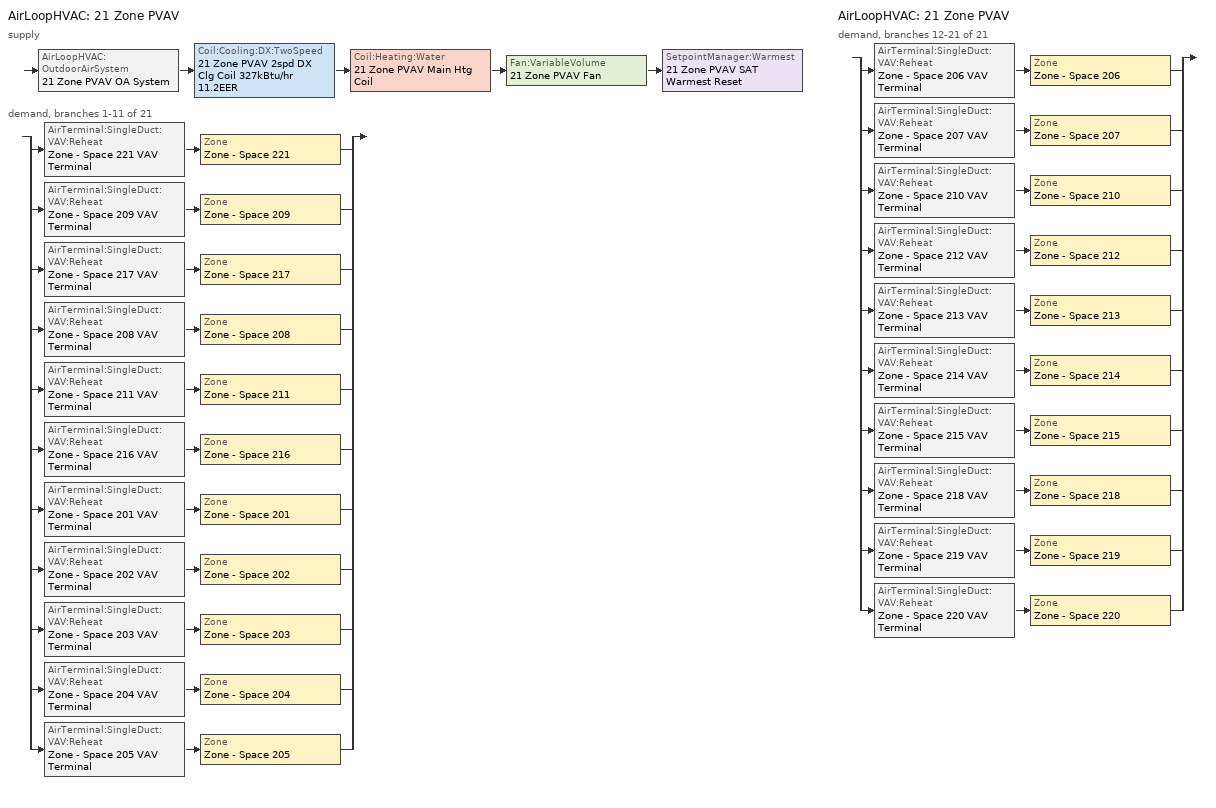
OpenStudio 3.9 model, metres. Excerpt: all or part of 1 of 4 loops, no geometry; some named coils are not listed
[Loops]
AirLoopHVAC '21 Zone PVAV'
 supply: AirLoopHVAC:OutdoorAirSystem '21 Zone PVAV OA System' > Coil:Cooling:DX:TwoSpeed '21 Zone PVAV 2spd DX Clg Coil 327kBtu/hr 11.2EER' > Coil:Heating:Water '21 Zone PVAV Main Htg Coil' > Fan:VariableVolume '21 Zone PVAV Fan' > SetpointManager:Warmest '21 Zone PVAV SAT Warmest Reset'
 demand, branches 1-11 of 21: split
  | AirTerminal:SingleDuct:VAV:Reheat 'Zone - Space 221 VAV Terminal' > Zone 'Zone - Space 221'
  | AirTerminal:SingleDuct:VAV:Reheat 'Zone - Space 209 VAV Terminal' > Zone 'Zone - Space 209'
  | AirTerminal:SingleDuct:VAV:Reheat 'Zone - Space 217 VAV Terminal' > Zone 'Zone - Space 217'
  | AirTerminal:SingleDuct:VAV:Reheat 'Zone - Space 208 VAV Terminal' > Zone 'Zone - Space 208'
  | AirTerminal:SingleDuct:VAV:Reheat 'Zone - Space 211 VAV Terminal' > Zone 'Zone - Space 211'
  | AirTerminal:SingleDuct:VAV:Reheat 'Zone - Space 216 VAV Terminal' > Zone 'Zone - Space 216'
  | AirTerminal:SingleDuct:VAV:Reheat 'Zone - Space 201 VAV Terminal' > Zone 'Zone - Space 201'
  | AirTerminal:SingleDuct:VAV:Reheat 'Zone - Space 202 VAV Terminal' > Zone 'Zone - Space 202'
  | AirTerminal:SingleDuct:VAV:Reheat 'Zone - Space 203 VAV Terminal' > Zone 'Zone - Space 203'
  | AirTerminal:SingleDuct:VAV:Reheat 'Zone - Space 204 VAV Terminal' > Zone 'Zone - Space 204'
  | AirTerminal:SingleDuct:VAV:Reheat 'Zone - Space 205 VAV Terminal' > Zone 'Zone - Space 205'
AirLoopHVAC '21 Zone PVAV'
 demand, branches 12-21 of 21: split
  | AirTerminal:SingleDuct:VAV:Reheat 'Zone - Space 206 VAV Terminal' > Zone 'Zone - Space 206'
  | AirTerminal:SingleDuct:VAV:Reheat 'Zone - Space 207 VAV Terminal' > Zone 'Zone - Space 207'
  | AirTerminal:SingleDuct:VAV:Reheat 'Zone - Space 210 VAV Terminal' > Zone 'Zone - Space 210'
  | AirTerminal:SingleDuct:VAV:Reheat 'Zone - Space 212 VAV Terminal' > Zone 'Zone - Space 212'
  | AirTerminal:SingleDuct:VAV:Reheat 'Zone - Space 213 VAV Terminal' > Zone 'Zone - Space 213'
  | AirTerminal:SingleDuct:VAV:Reheat 'Zone - Space 214 VAV Terminal' > Zone 'Zone - Space 214'
  | AirTerminal:SingleDuct:VAV:Reheat 'Zone - Space 215 VAV Terminal' > Zone 'Zone - Space 215'
  | AirTerminal:SingleDuct:VAV:Reheat 'Zone - Space 218 VAV Terminal' > Zone 'Zone - Space 218'
  | AirTerminal:SingleDuct:VAV:Reheat 'Zone - Space 219 VAV Terminal' > Zone 'Zone - Space 219'
  | AirTerminal:SingleDuct:VAV:Reheat 'Zone - Space 220 VAV Terminal' > Zone 'Zone - Space 220'
[Sizing:Zone] Zone Cooling Design Supply Air Temperature Input Method=SupplyAirTemperature; Zone Cooling Design Supply Air Temperature {C}=12.7778; Zone Cooling Design Supply Air Temperature Difference {deltaC}=11.11; Zone Heating Design Supply Air Temperature Input Method=SupplyAirTemperature; Zone Heating Design Supply Air Temperature {C}=50; Zone Heating Design Supply Air Temperature Difference {deltaC}=11.11; Zone Cooling Design Supply Air Humidity Ratio {kg-H2O/kg-air}=0.0085; Zone Heating Design Supply Air Humidity Ratio {kg-H2O/kg-air}=0.008; Cooling Design Air Flow Method=DesignDay; Heating Design Air Flow Method=DesignDay; Dedicated Outdoor Air System Control Strategy=NeutralSupplyAir; Zone Load Sizing Method=Sensible Load Only No Latent Load; Zone Latent Cooling Design Supply Air Humidity Ratio Input Method=HumidityRatioDifference; Zone Cooling Design Supply Air Humidity Ratio Difference {kgWater/kgDryAir}=0.005; Zone Latent Heating Design Supply Air Humidity Ratio Input Method=HumidityRatioDifference; Zone Humidification Design Supply Air Humidity Ratio Difference {kgWater/kgDryAir}=0.005; Sizing Option=Coincident
Name | Account for Dedicated Outdoor Air System | Dedicated Outdoor Air Low Setpoint Temperature for Design {C} | Dedicated Outdoor Air High Setpoint Temperature for Design {C}
Zone - Space 201; Zone - Space 202; Zone - Space 203; Zone - Space 204; Zone - Space 205; Zone - Space 206; Zone - Space 207; Zone - Space 208; Zone - Space 212; Zone - Space 215; Zone - Space 216; Zone - Space 217; Zone - Space 218; Zone - Space 219; Zone - Space 220; Zone - Space 221 | Yes | 15.5556 | 21.1111
Zone - Space 209; Zone - Space 210; Zone - Space 211; Zone - Space 213; Zone - Space 214 | No | autosize | autosize
[Zone equipment]
Zone - Space 201: Zone - Space 201 VAV Terminal
Zone - Space 202: Zone - Space 202 VAV Terminal
Zone - Space 203: Zone - Space 203 VAV Terminal
Zone - Space 204: Zone - Space 204 VAV Terminal
Zone - Space 205: Zone - Space 205 VAV Terminal
Zone - Space 206: Zone - Space 206 VAV Terminal
Zone - Space 207: Zone - Space 207 VAV Terminal
Zone - Space 208: Zone - Space 208 VAV Terminal
Zone - Space 209: Zone - Space 209 VAV Terminal
Zone - Space 210: Zone - Space 210 VAV Terminal
Zone - Space 211: Zone - Space 211 VAV Terminal
Zone - Space 212: Zone - Space 212 VAV Terminal
Zone - Space 213: Zone - Space 213 VAV Terminal
Zone - Space 214: Zone - Space 214 VAV Terminal
Zone - Space 215: Zone - Space 215 VAV Terminal
Zone - Space 216: Zone - Space 216 VAV Terminal
Zone - Space 217: Zone - Space 217 VAV Terminal
Zone - Space 218: Zone - Space 218 VAV Terminal
Zone - Space 219: Zone - Space 219 VAV Terminal
Zone - Space 220: Zone - Space 220 VAV Terminal
Zone - Space 221: Zone - Space 221 VAV Terminal
[AirLoopHVAC]
21 Zone PVAV: Availability Schedule=21 Zone PVAV Occ Sch 1; Design Supply Air Flow Rate {m3/s}=autosize; Design Return Air Flow Fraction of Supply Air Flow=1
[Sizing:System]
21 Zone PVAV: Type of Load to Size On=Sensible; Design Outdoor Air Flow Rate {m3/s}=Autosize; Central Heating Maximum System Air Flow Ratio=0.3; Preheat Design Temperature {C}=7.22222; Preheat Design Humidity Ratio {kg-H2O/kg-Air}=0.008; Precool Design Temperature {C}=12.7778; Precool Design Humidity Ratio {kg-H2O/kg-Air}=0.008; Central Cooling Design Supply Air Temperature {C}=12.7778; Central Heating Design Supply Air Temperature {C}=12.7778; Sizing Option=Coincident; 100% Outdoor Air in Cooling=No; 100% Outdoor Air in Heating=No; Central Cooling Design Supply Air Humidity Ratio {kg-H2O/kg-Air}=0.0085; Central Heating Design Supply Air Humidity Ratio {kg-H2O/kg-Air}=0.008; Cooling Design Air Flow Method=DesignDay; Heating Design Air Flow Method=DesignDay; System Outdoor Air Method=ZoneSum; Zone Maximum Outdoor Air Fraction=1; Cooling Supply Air Flow Rate Per Floor Area {m3/s-m2}=0.00996765; Cooling Fraction of Autosized Cooling Supply Air Flow Rate=1; Cooling Supply Air Flow Rate Per Unit Cooling Capacity {m3/s-W}=3.94755e-05; Heating Supply Air Flow Rate Per Floor Area {m3/s-m2}=0.00996765; Heating Fraction of Autosized Heating Supply Air Flow Rate=1; Heating Fraction of Autosized Cooling Supply Air Flow Rate=1; Heating Supply Air Flow Rate Per Unit Heating Capacity {m3/s-W}=3.15882e-05; Cooling Design Capacity Method=CoolingDesignCapacity; Cooling Design Capacity {W}=autosize; Cooling Design Capacity Per Floor Area {W/m2}=234.7; Fraction of Autosized Cooling Design Capacity=1; Heating Design Capacity Method=HeatingDesignCapacity; Heating Design Capacity {W}=autosize; Heating Design Capacity Per Floor Area {W/m2}=157; Fraction of Autosized Heating Design Capacity=1; Central Cooling Capacity Control Method=OnOff; Occupant Diversity=autosize
[Fan:VariableVolume]
21 Zone PVAV Fan: Availability Schedule=Always On Discrete; Fan Total Efficiency=0.59605; Pressure Rise {Pa}=1017.592; Maximum Flow Rate {m3/s}=Autosize; Fan Power Minimum Flow Rate Input Method=Fraction; Fan Power Minimum Flow Fraction=0.25; Fan Power Minimum Air Flow Rate {m3/s}=0; Motor Efficiency=0.917; Motor In Airstream Fraction=1; Fan Power Coefficient 1=0.04076; Fan Power Coefficient 2=0.0881; Fan Power Coefficient 3=-0.0729; Fan Power Coefficient 4=0.9437; Fan Power Coefficient 5=0
[Coil:Cooling:DX:TwoSpeed]
21 Zone PVAV 2spd DX Clg Coil 327kBtu/hr 11.2EER: Availability Schedule=Always On Discrete; Rated High Speed Total Cooling Capacity {W}=Autosize; Rated High Speed Sensible Heat Ratio=Autosize; Rated High Speed COP {W/W}=3.86636; Rated High Speed Air Flow Rate {m3/s}=Autosize; Rated High Speed Evaporator Fan Power Per Volume Flow Rate 2017 {W/(m3/s)}=773.3; Rated High Speed Evaporator Fan Power Per Volume Flow Rate 2023 {W/(m3/s)}=934.4; Unit Internal Static Air Pressure {Pa}=773.3; Total Cooling Capacity Function of Temperature Curve=CoilClgDXQRatio_fTwbToadbSI; Total Cooling Capacity Function of Flow Fraction Curve=CoilClgDXDblQRatio_fCFMRatio; Energy Input Ratio Function of Temperature Curve=CoilClgDXEIRRatio_fTwbToadbSI; Energy Input Ratio Function of Flow Fraction Curve=CoilClgDXDblEIRRatio_fCFMRatio; Part Load Fraction Correlation Curve=CoilClgDXEIRRatio_fQFrac; Rated Low Speed Total Cooling Capacity {W}=Autosize; Rated Low Speed Sensible Heat Ratio=0.69; Rated Low Speed COP {W/W}=3.86636; Rated Low Speed Air Flow Rate {m3/s}=Autosize; Rated Low Speed Evaporator Fan Power Per Volume Flow Rate 2017 {W/(m3/s)}=773.3; Rated Low Speed Evaporator Fan Power Per Volume Flow Rate 2023 {W/(m3/s)}=934.4; Low Speed Total Cooling Capacity Function of Temperature Curve=CoilClgDXQRatio_fTwbToadbSI; Low Speed Energy Input Ratio Function of Temperature Curve=CoilClgDXEIRRatio_fTwbToadbSI; Condenser Type=AirCooled; Minimum Outdoor Dry-Bulb Temperature for Compressor Operation {C}=-25; High Speed Evaporative Condenser Effectiveness=0.9; High Speed Evaporative Condenser Air Flow Rate {m3/s}=Autosize; High Speed Evaporative Condenser Pump Rated Power Consumption {W}=Autosize; Low Speed Evaporative Condenser Effectiveness=0.9; Low Speed Evaporative Condenser Air Flow Rate {m3/s}=Autosize; Low Speed Evaporative Condenser Pump Rated Power Consumption {W}=Autosize; Basin Heater Capacity {W/K}=0; Basin Heater Setpoint Temperature {C}=2
[Controller:OutdoorAir]
21 Zone PVAV OA Controller: Minimum Outdoor Air Flow Rate {m3/s}=0; Maximum Outdoor Air Flow Rate {m3/s}=Autosize; Economizer Control Type=NoEconomizer; Economizer Control Action Type=ModulateFlow; Economizer Maximum Limit Dry-Bulb Temperature {C}=28; Economizer Maximum Limit Enthalpy {J/kg}=64000; Lockout Type=LockoutWithHeating; Minimum Limit Type=FixedMinimum; Minimum Outdoor Air Schedule=21 Zone PVAV Occ Sch 1; Controller Mechanical Ventilation=21 Zone PVAV Mechanical Ventilation Controller; High Humidity Control=No; High Humidity Outdoor Air Flow Ratio=1; Control High Indoor Humidity Based on Outdoor Humidity Ratio=Yes; Heat Recovery Bypass Control Type=BypassWhenWithinEconomizerLimits; Economizer Operation Staging=InterlockedWithMechanicalCooling
[Controller:MechanicalVentilation]
21 Zone PVAV Mechanical Ventilation Controller: Availability Schedule=Always On Discrete; System Outdoor Air Method=Standard62.1VentilationRateProcedureWithLimit
[AirLoopHVAC:OutdoorAirSystem]
21 Zone PVAV OA System: Controller=21 Zone PVAV OA Controller
[AirTerminal:SingleDuct:VAV:Reheat] Availability Schedule=Always On Discrete; Maximum Air Flow Rate {m3/s}=AutoSize; Zone Minimum Air Flow Input Method=Constant; Constant Minimum Air Flow Fraction=0.2; Fixed Minimum Air Flow Rate {m3/s}=0; Maximum Hot Water or Steam Flow Rate {m3/s}=AutoSize; Minimum Hot Water or Steam Flow Rate {m3/s}=0; Convergence Tolerance=0.001; Damper Heating Action=ReverseWithLimits; Maximum Flow per Zone Floor Area During Reheat {m3/s-m2}=AutoSize; Maximum Flow Fraction During Reheat=0.5; Maximum Reheat Air Temperature {C}=50; Control For Outdoor Air=No
Name | Reheat Coil
Zone - Space 221 VAV Terminal | Zone - Space 221 Reheat Coil
Zone - Space 209 VAV Terminal | Zone - Space 209 Reheat Coil
Zone - Space 217 VAV Terminal | Zone - Space 217 Reheat Coil
Zone - Space 208 VAV Terminal | Zone - Space 208 Reheat Coil
Zone - Space 211 VAV Terminal | Zone - Space 211 Reheat Coil
Zone - Space 216 VAV Terminal | Zone - Space 216 Reheat Coil
Zone - Space 201 VAV Terminal | Zone - Space 201 Reheat Coil
Zone - Space 202 VAV Terminal | Zone - Space 202 Reheat Coil
Zone - Space 203 VAV Terminal | Zone - Space 203 Reheat Coil
Zone - Space 204 VAV Terminal | Zone - Space 204 Reheat Coil
Zone - Space 205 VAV Terminal | Zone - Space 205 Reheat Coil
Zone - Space 206 VAV Terminal | Zone - Space 206 Reheat Coil
Zone - Space 207 VAV Terminal | Zone - Space 207 Reheat Coil
Zone - Space 210 VAV Terminal | Zone - Space 210 Reheat Coil
Zone - Space 212 VAV Terminal | Zone - Space 212 Reheat Coil
Zone - Space 213 VAV Terminal | Zone - Space 213 Reheat Coil
Zone - Space 214 VAV Terminal | Zone - Space 214 Reheat Coil
Zone - Space 215 VAV Terminal | Zone - Space 215 Reheat Coil
Zone - Space 218 VAV Terminal | Zone - Space 218 Reheat Coil
Zone - Space 219 VAV Terminal | Zone - Space 219 Reheat Coil
Zone - Space 220 VAV Terminal | Zone - Space 220 Reheat Coil
[SetpointManager:Warmest]
21 Zone PVAV SAT Warmest Reset: Control Variable=Temperature; Minimum Setpoint Temperature {C}=12.7778; Maximum Setpoint Temperature {C}=15.5556; Strategy=MaximumTemperature; Setpoint Node or NodeList=21 Zone PVAV Supply Outlet Node
[Schedule:Ruleset]
21 Zone PVAV Occ Sch 1: Default Day Schedule=21 Zone PVAV Occ Sch Default 1; Summer Design Day Schedule=21 Zone PVAV Occ Sch Summer Design Day 1; Winter Design Day Schedule=21 Zone PVAV Occ Sch Winter Design Day 1
[Schedule:Day]
21 Zone PVAV Occ Sch Default 1: 6, 0, 0, 22, 0, 1, 24, 0, 0
21 Zone PVAV Occ Sch Winter Design Day 1; 21 Zone PVAV Occ Sch Summer Design Day 1: 24, 0, 1
Schedule Day 70: 6, 0, 0, 17, 0, 1, 24, 0, 0
Schedule Day 71: 24, 0, 0
[Schedule:Rule] Schedule Ruleset=21 Zone PVAV Occ Sch 1; Date Specification Type=DateRange; Start Month=1; End Month=12
Name | Rule Order | Day Schedule | Apply Saturday | Start Day | End Day | Apply Sunday
Schedule Rule 12 | 1 | Schedule Day 70 | Yes | 7 | 30
Schedule Rule 13 | 0 | Schedule Day 71 |  | 1 | 31 | Yes
[Schedule:Constant]
Always On Discrete: Value=1
[Curve:Biquadratic] Minimum Value of x=13.89; Maximum Value of x=25; Minimum Value of y=23.89; Maximum Value of y=46.11; Minimum Curve Output=0.77
Name | Coefficient1 Constant | Coefficient2 x | Coefficient3 x**2 | Coefficient4 y | Coefficient5 y**2 | Coefficient6 x*y | Maximum Curve Output
CoilClgDXQRatio_fTwbToadbSI | 0.86779 | 0.014245 | 0.000554 | -0.007569 | 3.2e-05 | -0.000191 | 1.29
CoilClgDXEIRRatio_fTwbToadbSI | 0.116709 | 0.028458 | -0.000411 | 0.021422 | 0.000162 | -0.00068 | 1.33
[Curve:Cubic]
Name | Coefficient1 Constant | Coefficient2 x | Coefficient3 x**2 | Coefficient4 x**3 | Minimum Value of x | Maximum Value of x
CoilClgDXDblQRatio_fCFMRatio | 0.472786 | 1.243342 | -1.03871 | 0.322578 | -100 | 100
CoilClgDXDblEIRRatio_fCFMRatio | 1.007948 | 0.345441 | -0.692289 | 0.338899 | 0 | 1
CoilClgDXEIRRatio_fQFrac | 0 | 5.1091 | -8.5515 | 4.4744 | 0.7 | 1
